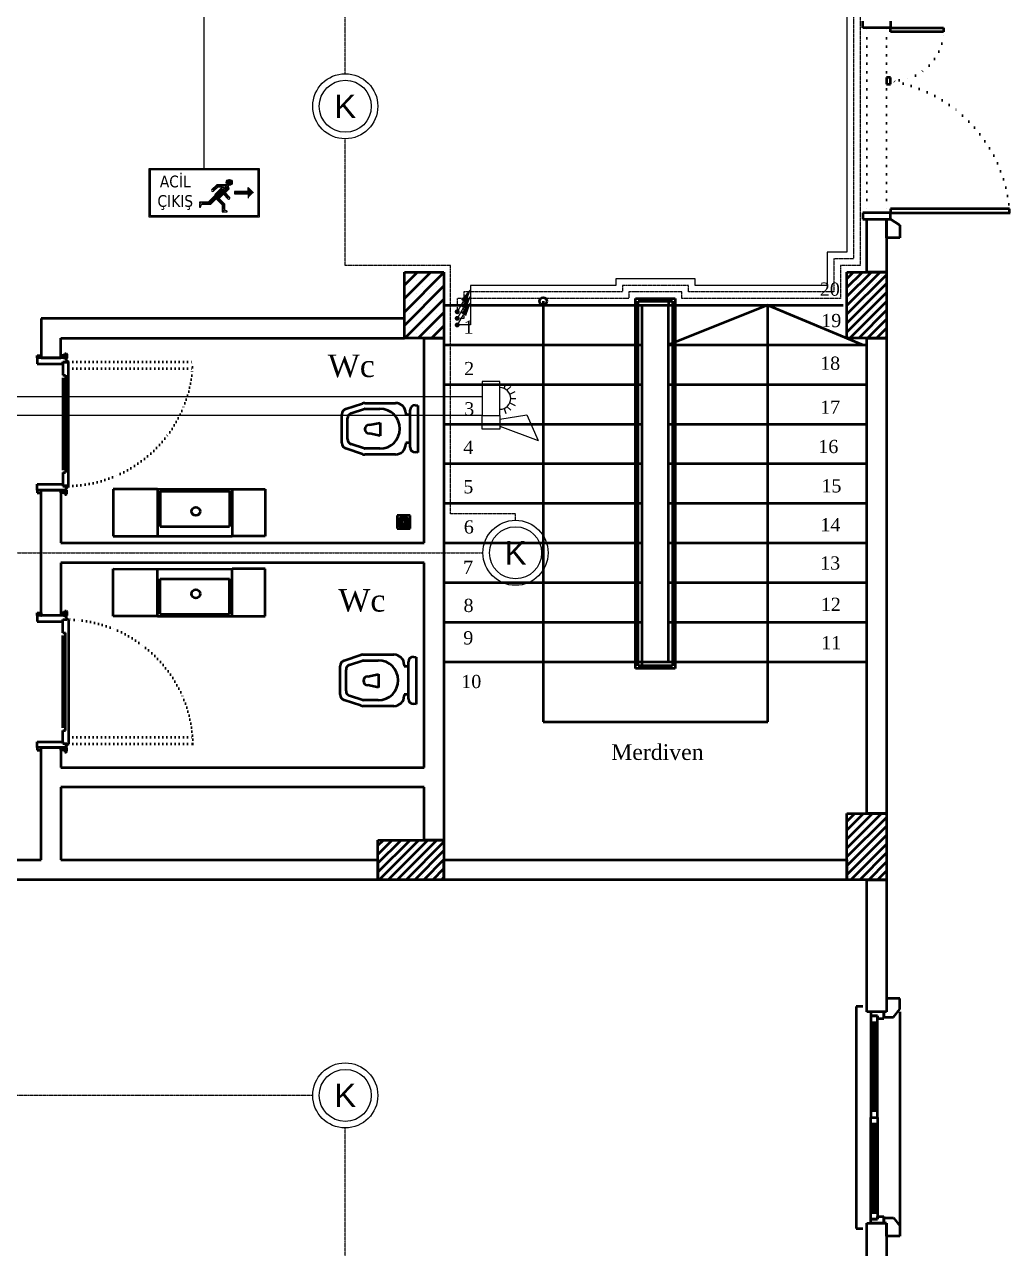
# Model space of a CAD drawing. Header units: millimetres. Extents: x 2046 to 14753, y 2361 to 29276.
# Drawn here: x 4487 to 5233, y 15092 to 16018 of the extents above; entities that cross this region are included whole.
import ezdxf
from ezdxf.enums import TextEntityAlignment as Align

# ---------------------------------------------------------------- set-up
doc = ezdxf.new("R2010")
doc.units = ezdxf.units.MM
for name, pattern in [('ACAD_ISO07W100', [3, 0, -3]), ('CENTER', [1.625, 1.25, -0.125, 0.125, -0.125]), ('DOT', [6.35, 0, -6.35])]:
    doc.linetypes.add(name, pattern=pattern)
for name, color, linetype in [('2A-YANGIN ALARM HATTI', 5, 'Continuous'), ('2A-YANGIN ALGILAMA HATTI', 1, 'CENTER'), ('aydınlatma', 3, 'Continuous'), ('B_ACİL YÖNL.', 3, 'Continuous'), ('BLK-YANGIN', 3, 'Continuous'), ('BLK-YANGIN YAZI', 9, 'Continuous')]:
    doc.layers.add(name, color=color, linetype=linetype)
for name, color, linetype, lineweight in [('A.O. DUVAR', 7, 'Continuous', 50), ('ELK-YAZI', 2, 'Continuous', 25), ('priz', 12, 'Continuous', 25)]:
    doc.layers.add(name, color=color, linetype=linetype, lineweight=lineweight)
doc.styles.add('2A ELEKTRİK', font='swissl.ttf', dxfattribs={"height": 10})
doc.styles.add('A.O. MALZEME', font='times.ttf', dxfattribs={"height": 10})
doc.styles.get("Standard").update_dxf_attribs({"font": 'arial.ttf'})

# ---------------------------------------------------------------- blocks, each defined once
blk = doc.blocks.new('KD')
at = {"layer": 'BLK-YANGIN'}
for radius in [25, 20]:
    blk.add_circle((0, 0), radius, dxfattribs=at)
at = {"layer": 'BLK-YANGIN YAZI', "style": '2A ELEKTRİK'}
blk.add_text('K', height=18, dxfattribs=at).set_placement((0, 0), align=Align.MIDDLE_CENTER)
blk = doc.blocks.new('FLK')
at = {"layer": 'BLK-YANGIN'}
for p, q in [((12.49, 33.86), (31.82, 42.57)), ((20.87, 13.56), (31.82, 42.57)), ((15.71, 13.56), (12.49, 33.86)), ((-6.2, 18.89), (-8.98, 21.78)), ((-3.33, 21.02), (-5.29, 24.96)), ((0, 21.73), (0, 25.68)), ((3.33, 21.02), (5.29, 24.96)), ((6.2, 18.89), (8.98, 21.78)), ((-7.52, 16.77), (-11.28, 18.13)), ((7.52, 16.77), (11.28, 18.13))]:
    blk.add_line(p, q, dxfattribs=at)
for points in [[(12.85, 0), (12.85, 13.56), (-12.85, 13.56), (-12.85, 0)], [(23.15, 0), (12.85, 0), (12.85, 13.56), (23.15, 13.56)]]:
    blk.add_lwpolyline(points, close=True, dxfattribs=at)
blk.add_arc((0, 13.56), 8.17, 0, 180, dxfattribs=at)
blk = doc.blocks.new('ACİL6')
at = {"layer": 'B_ACİL YÖNL.'}
h = blk.add_hatch(color=3, dxfattribs=at)
h.paths.add_polyline_path([(41.21, 1), (-41.21, 1), (-41.21, 36.53), (41.21, 36.53)], flags=16)
h.paths.add_polyline_path([(42.21, 0), (-42.21, 0), (-42.21, 37.53), (42.21, 37.53)])
at = {"layer": 'B_ACİL YÖNL.', "color": 7}
for p, q in [((9.68, 24.88), (6.01, 21.21)), ((10.42, 23.11), (7.26, 19.95)), ((13.85, 23.11), (8.29, 17.54)), ((18.02, 24.88), (9.68, 24.88)), ((13.85, 23.11), (10.42, 23.11)), ((18.9, 21.64), (11.55, 14.29)), ((16.13, 18.87), (19.55, 15.45)), ((18.12, 24.84), (18.9, 21.64)), ((33.79, 19.68), (33.79, 22.79)), ((33.79, 22.79), (37.81, 18.76)), ((-3.58, 11.64), (-3.58, 11.01)), ((-1.67, 11.63), (-3.58, 11.63)), ((-3.58, 11.01), (-3.37, 10.75)), ((-3.37, 10.38), (-3.58, 10.17)), ((-3.58, 10.17), (-3.58, 7.79)), ((-3.37, 10.75), (-3.37, 10.38)), ((-2.79, 7.78), (-2.24, 9.55)), ((-2.24, 9.55), (-1.67, 9.85)), ((3.2, 11.63), (-1.67, 11.63)), ((4.96, 9.85), (-1.67, 9.85)), ((8.71, 17.13), (3.2, 11.63)), ((10.47, 15.36), (4.96, 9.85)), ((11.55, 14.29), (8.29, 17.54)), ((9.22, 14.11), (13.9, 9.43)), ((10.77, 15.07), (15.68, 10.16)), ((13.9, 9.43), (13.9, 5.89)), ((14.88, 17.62), (18.3, 14.2)), ((15.68, 10.16), (15.68, 5.89)), ((33.79, 17.85), (33.79, 14.73)), ((-3.58, 7.78), (-2.79, 7.78)), ((13.9, 5.89), (13.9, 4.02)), ((13.9, 4.02), (14.53, 4.02)), ((14.53, 4.02), (14.79, 4.23)), ((14.79, 4.23), (15.16, 4.23)), ((15.16, 4.23), (15.37, 4.02)), ((15.37, 4.02), (17.75, 4.02)), ((15.98, 5.32), (15.68, 5.89)), ((17.75, 4.64), (15.98, 5.32)), ((17.75, 4.02), (17.75, 4.64))]:
    blk.add_line(p, q, dxfattribs=at)
at = {"layer": 'B_ACİL YÖNL.', "color": 3}
for points in [[(42.21, 0), (-42.21, 0), (-42.21, 37.53), (42.21, 37.53)], [(41.21, 1), (-41.21, 1), (-41.21, 36.53), (41.21, 36.53)]]:
    blk.add_lwpolyline(points, close=True, dxfattribs=at)
at = {"layer": 'B_ACİL YÖNL.', "color": 7, "const_width": 2.46}
blk.add_lwpolyline([(18.08, 26.8, 1), (20.54, 26.8, 1)], format="xyb", close=True, dxfattribs=at)
at = {"layer": 'B_ACİL YÖNL.', "color": 7}
blk.add_lwpolyline([(23.46, 19.68), (23.46, 17.85), (33.79, 17.85), (33.79, 19.68)], close=True, dxfattribs=at)
blk.add_circle((19.33, 26.73), 2.27, dxfattribs=at)
for centre, radius, start, end in [((6.64, 20.58), 0.888, 134.99863, 314.99863), ((-1.67, 10.74), 0.888, 90, 270), ((-1.67, 10.74), 0.888, 90, 270), ((18.93, 14.82), 0.886, 225, 45), ((14.79, 5.89), 0.888, 180, 0)]:
    blk.add_arc(centre, radius, start, end, dxfattribs=at)
for points in [[(9.68, 24.88), (6.01, 21.21), (7.26, 19.95), (10.42, 23.11)], [(6.01, 21.21), (8.38, 22.23), (7.26, 19.95)], [(8.29, 17.54), (11.55, 14.29), (18.9, 21.64), (18.12, 24.84)], [(18.12, 24.84), (13.85, 23.11), (8.29, 17.54), (11.55, 14.29)], [(13.85, 23.11), (8.29, 17.54), (13.39, 21.33)], [(9.68, 24.88), (8.38, 22.23), (10.42, 23.11), (12.67, 23.61)], [(9.68, 24.88), (18.02, 24.88), (18.12, 24.84)], [(9.68, 24.88), (12.67, 23.61), (10.42, 23.11)], [(18.12, 24.84), (9.68, 24.88), (10.42, 23.11), (13.85, 23.11)], [(18.9, 21.64), (15.25, 20.23), (11.55, 14.29)], [(17.94, 24.86), (12.67, 23.61), (13.85, 23.11)], [(18.13, 24.77), (13.39, 21.33), (12.86, 19.31), (15.29, 20.25)], [(13.39, 21.33), (12.86, 19.31), (14.34, 20.79)], [(18.11, 24.83), (13.92, 21.72), (18.04, 24.68), (18.12, 24.82)], [(14.04, 22.36), (14.82, 22.34), (13.98, 21.62), (14.87, 21.62)], [(14.06, 21.75), (14.28, 22.58), (14.92, 22.12), (14.06, 21.69)], [(18.05, 24.81), (17.59, 24.73), (14.16, 23.22)], [(14.16, 23.23), (15.15, 23.67), (15.15, 23.44), (14.16, 23.23)], [(18.09, 24.8), (18.04, 24.69), (14.29, 21.99)], [(18.13, 24.77), (14.31, 20.81), (15.29, 20.25)], [(14.88, 17.62), (16.13, 18.87), (18.3, 14.2), (19.55, 15.45)], [(14.98, 24.1), (15.83, 24.1), (14.97, 23.3), (15.87, 23.3)], [(23.46, 17.85), (23.46, 19.68), (33.79, 17.85), (33.79, 19.68)], [(33.79, 14.73), (37.81, 18.76), (33.79, 22.79)], [(3.2, 11.63), (4.96, 9.85), (-1.67, 11.63), (-1.67, 9.85)], [(8.71, 17.13), (10.47, 15.36), (3.2, 11.63), (4.96, 9.85)], [(10.47, 15.36), (15.68, 10.16), (9.22, 14.11), (13.9, 9.43)], [(13.9, 9.43), (15.68, 10.16), (13.9, 5.89), (15.68, 5.89)]]:
    blk.add_solid(points, dxfattribs=at)
at = {"layer": 'ELK-YAZI', "color": 2, "lineweight": 13, "insert": (-22.19, 18.76), "char_height": 9, "width": 38.0384, "attachment_point": 5}
blk.add_mtext('{\\fTahoma|b0|i0|c162|p34;ACİL\\PÇIKIŞ}', dxfattribs=at)

msp = doc.modelspace()

# ---------------------------------------------------------------- linework, layer by layer
at = {"layer": '2A-YANGIN ALARM HATTI'}
msp.add_line((4816.023, 15792.265), (4819.771, 15798.757), dxfattribs=at)
for points in [[(4702.381, 16274.81), (4702.381, 16100.859), (4726.131, 16100.859), (5109.96, 16100.859), (5109.96, 15845.859), (5094.96, 15845.859), (5094.96, 15820.859), (4994.96, 15820.859), (4994.96, 15825.859), (4949.96, 15825.859), (4934.96, 15825.859), (4934.96, 15820.859), (4824.96, 15820.859), (4824.96, 15800.859)], [(4833.748, 15736.331), (4354.96, 15736.331), (4354.96, 15800.858), (4354.96, 15805.858), (4319.96, 15805.858), (4319.96, 15889.229), (4319.96, 15907.229), (4325.236, 15907.229)], [(4824.96, 15800.859), (4824.96, 15790.859), (4814.96, 15790.859)], [(4833.748, 15722.377), (4354.96, 15722.377)]]:
    msp.add_lwpolyline(points, dxfattribs=at)
msp.add_lwpolyline([(4819.771, 15798.757, 4.498, 0, 0), (4825.769, 15809.146, 0, 0, 0)], format="xyseb", dxfattribs=at)
at = {"layer": '2A-YANGIN ALARM HATTI', "const_width": 1.874}
msp.add_lwpolyline([(4814.023, 15790.859, 1), (4815.898, 15790.859, 1)], format="xyb", close=True, dxfattribs=at)
at = {"layer": '2A-YANGIN ALGILAMA HATTI'}
for points in [[(4716.756, 16274.81), (4716.756, 16105.859), (4726.131, 16105.859), (5114.96, 16105.859), (5114.96, 15840.859), (5099.96, 15840.859), (5099.96, 15815.859), (4989.96, 15815.859), (4989.96, 15820.859), (4949.96, 15820.859), (4939.96, 15820.859), (4939.96, 15815.859), (4819.96, 15815.859), (4819.96, 15800.859)], [(4731.131, 16274.81), (4731.131, 16115.859), (4731.131, 16110.859), (5119.96, 16110.859), (5119.96, 15835.859), (5104.96, 15835.859), (5104.96, 15810.859), (4984.96, 15810.859), (4984.96, 15815.859), (4949.96, 15815.859), (4944.96, 15815.859), (4944.96, 15810.859), (4814.96, 15810.859), (4814.96, 15800.859)], [(4730.248, 15981.055), (4730.248, 16073.869), (4647.055, 16073.869), (4647.055, 16078.869)], [(4859.097, 15642.983), (4859.097, 15647.983), (4809.96, 15647.983), (4809.96, 15830.858), (4809.96, 15835.858), (4730.248, 15835.858), (4730.248, 15931.805)], [(4819.96, 15800.859), (4819.96, 15795.859), (4814.96, 15795.859)], [(4449.585, 15618.358), (4834.472, 15618.358)], [(4705.623, 15207.577), (4424.96, 15207.577), (4424.96, 15593.733)], [(4730.248, 14824.688), (4730.248, 15182.952)]]:
    msp.add_lwpolyline(points, dxfattribs=at)
at = {"layer": 'A.O. DUVAR'}
for p, q in [((5121.96, 16015.858), (5121.96, 16020.858)), ((5142.96, 16015.858), (5121.96, 16015.858)), ((5142.96, 16020.858), (5142.96, 16015.858)), ((5142.96, 16012.858), (5142.96, 16015.858)), ((5142.96, 16015.858), (5182.96, 16015.858)), ((5182.96, 16015.858), (5182.96, 16012.858)), ((5182.96, 16012.858), (5142.96, 16012.858)), ((5142.96, 15978.121), (5139.96, 15978.121)), ((5139.96, 15978.121), (5139.96, 15973.121)), ((5142.96, 15973.121), (5142.96, 15978.121)), ((5139.96, 15973.121), (5142.96, 15973.121)), ((5142.96, 15875.858), (5121.96, 15875.858)), ((5121.96, 15875.858), (5121.96, 15870.858)), ((5232.96, 15878.858), (5142.96, 15878.858)), ((5142.96, 15878.858), (5142.96, 15875.858)), ((5142.96, 15875.858), (5232.96, 15875.858)), ((5142.96, 15870.858), (5142.96, 15875.858)), ((5232.96, 15875.858), (5232.96, 15878.858)), ((5121.96, 15870.858), (5124.96, 15870.858)), ((5121.96, 15870.858), (5142.96, 15870.858)), ((5124.96, 15830.858), (5124.96, 15870.858)), ((5124.96, 15870.858), (5139.96, 15870.858)), ((5139.96, 15870.858), (5139.96, 15830.858)), ((4774.96, 15830.858), (4804.96, 15830.858)), ((4774.96, 15780.858), (4774.96, 15830.858)), ((4804.96, 15830.858), (4804.96, 15780.858)), ((5109.96, 15830.858), (5139.96, 15830.858)), ((5109.96, 15780.858), (5109.96, 15830.858)), ((5139.96, 15830.858), (5124.96, 15830.858)), ((5139.96, 15830.858), (5139.96, 15780.858)), ((4949.96, 15810.858), (4979.96, 15810.858)), ((4949.96, 15530.858), (4949.96, 15810.858)), ((4979.96, 15810.858), (4979.96, 15530.858)), ((4804.96, 15805.858), (4954.96, 15805.858)), ((4807.96, 15805.858), (5106.96, 15805.858)), ((4879.96, 15808.858), (4879.96, 15490.295)), ((4951.96, 15808.858), (4977.96, 15808.858)), ((4951.96, 15532.858), (4951.96, 15808.858)), ((4954.96, 15532.858), (4954.96, 15805.858)), ((4954.96, 15805.858), (4974.96, 15805.858)), ((4974.96, 15808.858), (4974.96, 15805.858)), ((4974.96, 15805.858), (5019.96, 15805.858)), ((4974.96, 15535.858), (4974.96, 15805.858)), ((5049.96, 15805.858), (4974.96, 15775.858)), ((4977.96, 15808.858), (4977.96, 15532.858)), ((5019.96, 15805.858), (5106.96, 15805.858)), ((5049.96, 15490.295), (5049.96, 15805.858)), ((5049.96, 15805.858), (5121.96, 15775.858)), ((4774.96, 15795.858), (4499.96, 15795.858)), ((4499.96, 15795.858), (4499.96, 15765.858)), ((4774.96, 15780.858), (4774.96, 15795.858)), ((4514.96, 15765.858), (4514.96, 15780.858)), ((4514.96, 15780.858), (4774.96, 15780.858)), ((4804.96, 15780.858), (4774.96, 15780.858)), ((4789.96, 15625.858), (4789.96, 15780.858)), ((4789.96, 15780.858), (4804.96, 15780.858)), ((4804.96, 15780.858), (4804.96, 15400.858)), ((4804.96, 15777.058), (4804.96, 15777.058)), ((4804.96, 15777.058), (4804.96, 15773.258)), ((4804.96, 15775.858), (4954.96, 15775.858)), ((4974.96, 15775.858), (5019.96, 15775.858)), ((5019.96, 15775.858), (5124.96, 15775.858)), ((5139.96, 15780.858), (5109.96, 15780.858)), ((5124.96, 15780.858), (5139.96, 15780.858)), ((5124.96, 15420.858), (5124.96, 15780.858)), ((5139.96, 15780.858), (5139.96, 15420.858)), ((4496.96, 15765.858), (4496.96, 15767.858)), ((4496.96, 15767.858), (4499.96, 15767.858)), ((4499.96, 15765.858), (4496.96, 15765.858)), ((4496.96, 15765.858), (4496.96, 15761.358)), ((4499.96, 15767.858), (4499.96, 15765.858)), ((4514.96, 15765.858), (4499.96, 15765.858)), ((4499.96, 15765.858), (4514.96, 15765.858)), ((4517.96, 15767.858), (4514.96, 15767.858)), ((4514.96, 15767.858), (4514.96, 15765.858)), ((4517.96, 15765.858), (4514.96, 15765.858)), ((4517.96, 15765.858), (4517.96, 15767.858)), ((4517.96, 15764.911), (4517.96, 15765.858)), ((4518.96, 15764.911), (4517.96, 15764.911)), ((4518.01, 15765.336), (4518.01, 15769.336)), ((4518.01, 15769.336), (4518.96, 15769.336)), ((4518.96, 15765.336), (4518.01, 15765.336)), ((4518.96, 15769.336), (4519.46, 15768.836)), ((4519.46, 15765.836), (4518.96, 15765.336)), ((4519.46, 15764.411), (4518.96, 15764.911)), ((4519.46, 15768.836), (4519.46, 15765.836)), ((4519.46, 15762.858), (4519.46, 15764.411)), ((4496.96, 15761.358), (4516.46, 15761.358)), ((4516.46, 15761.358), (4516.46, 15762.858)), ((4516.46, 15762.858), (4519.46, 15762.858)), ((4516.522, 15762.786), (4516.522, 15759.858)), ((4516.522, 15762.786), (4519.522, 15762.786)), ((4516.522, 15759.858), (4516.522, 15752.858)), ((4520.022, 15763.411), (4519.522, 15763.411)), ((4519.522, 15763.411), (4519.522, 15762.786)), ((4520.888, 15762.911), (4520.022, 15763.411)), ((4520.888, 15668.858), (4520.888, 15762.911)), ((4516.522, 15750.858), (4516.522, 15681.043)), ((4516.526, 15752.858), (4518.522, 15752.858)), ((4518.522, 15752.858), (4518.522, 15679.043)), ((4804.96, 15745.858), (4954.96, 15745.858)), ((4974.96, 15745.858), (5019.96, 15745.858)), ((5019.96, 15745.858), (5124.96, 15745.858)), ((4804.96, 15715.858), (4954.96, 15715.858)), ((4974.96, 15715.858), (5019.96, 15715.858)), ((5019.96, 15715.858), (5124.96, 15715.858)), ((4804.96, 15685.858), (4954.96, 15685.858)), ((4974.96, 15685.858), (5019.96, 15685.858)), ((5019.96, 15685.858), (5124.96, 15685.858)), ((4516.522, 15679.043), (4518.522, 15679.043)), ((4516.522, 15679.043), (4516.522, 15669.043)), ((4496.96, 15670.358), (4516.46, 15670.358)), ((4496.96, 15665.858), (4496.96, 15670.358)), ((4496.96, 15665.858), (4496.96, 15663.858)), ((4499.96, 15665.858), (4496.96, 15665.858)), ((4496.96, 15663.858), (4499.96, 15663.858)), ((4514.96, 15665.858), (4499.96, 15665.858)), ((4499.96, 15663.858), (4499.96, 15665.858)), ((4499.96, 15570.858), (4499.96, 15665.858)), ((4499.96, 15665.858), (4514.96, 15665.858)), ((4517.96, 15665.858), (4514.96, 15665.858)), ((4514.96, 15663.858), (4514.96, 15665.858)), ((4514.96, 15665.858), (4514.96, 15625.858)), ((4517.96, 15663.858), (4514.96, 15663.858)), ((4516.46, 15670.358), (4516.46, 15668.858)), ((4516.46, 15668.858), (4519.46, 15668.858)), ((4519.521, 15669.043), (4516.522, 15669.043)), ((4518.96, 15666.881), (4517.96, 15666.881)), ((4517.96, 15666.881), (4517.96, 15665.858)), ((4517.96, 15665.858), (4517.96, 15663.858)), ((4518.01, 15666.381), (4518.01, 15662.381)), ((4518.96, 15666.381), (4518.01, 15666.381)), ((4518.01, 15662.381), (4518.96, 15662.381)), ((4519.46, 15667.381), (4518.96, 15666.881)), ((4519.46, 15665.881), (4518.96, 15666.381)), ((4518.96, 15662.381), (4519.46, 15662.881)), ((4519.46, 15668.858), (4519.46, 15667.381)), ((4519.46, 15662.881), (4519.46, 15665.881)), ((4519.522, 15668.358), (4519.521, 15669.043)), ((4519.522, 15668.358), (4520.022, 15668.358)), ((4520.022, 15668.358), (4520.888, 15668.858)), ((4804.96, 15655.858), (4954.96, 15655.858)), ((4974.96, 15655.858), (5019.96, 15655.858)), ((5019.96, 15655.858), (5124.96, 15655.858)), ((4769.48, 15646.641), (4769.48, 15636.641)), ((4779.48, 15646.641), (4769.48, 15646.641)), ((4772.813, 15643.308), (4772.813, 15645.022)), ((4773.48, 15642.641), (4773.48, 15645.022)), ((4774.147, 15641.975), (4774.147, 15645.022)), ((4774.813, 15641.975), (4774.813, 15645.022)), ((4775.48, 15642.641), (4775.48, 15645.022)), ((4776.147, 15643.308), (4776.147, 15645.022)), ((4779.48, 15636.641), (4779.48, 15646.641)), ((4769.48, 15636.641), (4779.48, 15636.641)), ((4772.813, 15643.308), (4771.1, 15643.308)), ((4773.48, 15642.641), (4771.1, 15642.641)), ((4774.147, 15641.975), (4771.1, 15641.975)), ((4774.147, 15641.308), (4771.1, 15641.308)), ((4773.48, 15640.641), (4771.1, 15640.641)), ((4772.813, 15639.975), (4771.1, 15639.975)), ((4772.813, 15638.261), (4772.813, 15639.975)), ((4773.48, 15638.261), (4773.48, 15640.641)), ((4774.147, 15638.261), (4774.147, 15641.308)), ((4777.86, 15641.975), (4774.813, 15641.975)), ((4774.813, 15638.261), (4774.813, 15641.308)), ((4777.86, 15641.308), (4774.813, 15641.308)), ((4777.86, 15642.641), (4775.48, 15642.641)), ((4775.48, 15638.261), (4775.48, 15640.641)), ((4777.86, 15640.641), (4775.48, 15640.641)), ((4777.86, 15643.308), (4776.147, 15643.308)), ((4776.147, 15638.261), (4776.147, 15639.975)), ((4777.86, 15639.975), (4776.147, 15639.975)), ((4514.96, 15625.858), (4789.96, 15625.858)), ((4804.96, 15625.858), (4954.96, 15625.858)), ((4974.96, 15625.858), (5019.96, 15625.858)), ((5019.96, 15625.858), (5124.96, 15625.858)), ((4789.96, 15610.858), (4514.96, 15610.858)), ((4514.96, 15610.858), (4514.96, 15570.858)), ((4789.96, 15455.858), (4789.96, 15610.858)), ((4804.96, 15595.858), (4954.96, 15595.858)), ((4974.96, 15595.858), (5019.96, 15595.858)), ((5019.96, 15595.858), (5124.96, 15595.858)), ((4496.96, 15570.858), (4496.96, 15572.858)), ((4496.96, 15572.858), (4499.96, 15572.858)), ((4496.96, 15570.858), (4496.96, 15566.358)), ((4499.96, 15570.858), (4496.96, 15570.858)), ((4499.96, 15572.858), (4499.96, 15570.858)), ((4514.96, 15570.858), (4499.96, 15570.858)), ((4514.96, 15570.858), (4499.96, 15570.858)), ((4517.96, 15572.858), (4514.96, 15572.858)), ((4514.96, 15572.858), (4514.96, 15570.858)), ((4517.96, 15570.858), (4514.96, 15570.858)), ((4517.96, 15570.858), (4517.96, 15572.858)), ((4517.96, 15569.836), (4517.96, 15570.858)), ((4518.96, 15569.836), (4517.96, 15569.836)), ((4518.01, 15570.336), (4518.01, 15574.336)), ((4518.01, 15574.336), (4518.96, 15574.336)), ((4518.96, 15570.336), (4518.01, 15570.336)), ((4518.96, 15574.336), (4519.46, 15573.836)), ((4519.46, 15570.836), (4518.96, 15570.336)), ((4519.46, 15569.336), (4518.96, 15569.836)), ((4519.46, 15573.836), (4519.46, 15570.836)), ((4519.46, 15567.858), (4519.46, 15569.336)), ((4496.96, 15566.358), (4516.46, 15566.358)), ((4516.46, 15566.358), (4516.46, 15567.858)), ((4516.46, 15567.858), (4519.46, 15567.858)), ((4519.521, 15567.674), (4516.522, 15567.674)), ((4516.522, 15557.674), (4516.522, 15567.674)), ((4519.522, 15568.359), (4519.521, 15567.674)), ((4519.522, 15568.359), (4520.022, 15568.359)), ((4520.022, 15568.359), (4520.888, 15567.859)), ((4520.888, 15567.859), (4520.888, 15473.806)), ((4804.96, 15565.858), (4954.96, 15565.858)), ((4954.96, 15562.858), (4954.96, 15565.858)), ((4974.96, 15565.858), (5124.96, 15565.858)), ((4516.522, 15557.674), (4518.522, 15557.674)), ((4516.522, 15485.858), (4516.522, 15555.674)), ((4518.522, 15483.858), (4518.522, 15557.674)), ((4804.96, 15535.858), (4954.96, 15535.858)), ((4977.96, 15532.858), (4951.96, 15532.858)), ((4954.96, 15535.858), (4974.96, 15535.858)), ((4974.96, 15535.858), (5124.96, 15535.858)), ((4979.96, 15530.858), (4949.96, 15530.858)), ((4879.96, 15490.295), (5049.96, 15490.295)), ((4516.522, 15476.859), (4516.522, 15483.858)), ((4516.522, 15473.931), (4516.522, 15476.859)), ((4516.526, 15483.858), (4518.522, 15483.858)), ((4496.96, 15475.358), (4516.46, 15475.358)), ((4496.96, 15470.858), (4496.96, 15475.358)), ((4496.96, 15470.858), (4496.96, 15468.858)), ((4499.96, 15470.858), (4496.96, 15470.858)), ((4496.96, 15468.858), (4499.96, 15468.858)), ((4514.96, 15470.858), (4499.96, 15470.858)), ((4499.96, 15468.858), (4499.96, 15470.858)), ((4499.96, 15385.858), (4499.96, 15470.858)), ((4499.96, 15470.858), (4514.96, 15470.858)), ((4514.96, 15468.858), (4514.96, 15470.858)), ((4517.96, 15470.858), (4514.96, 15470.858)), ((4514.96, 15470.858), (4514.96, 15455.858)), ((4517.96, 15468.858), (4514.96, 15468.858)), ((4516.46, 15475.358), (4516.46, 15473.858)), ((4516.46, 15473.858), (4519.46, 15473.858)), ((4516.522, 15473.931), (4519.522, 15473.931)), ((4517.96, 15471.806), (4517.96, 15470.858)), ((4518.96, 15471.806), (4517.96, 15471.806)), ((4517.96, 15470.858), (4517.96, 15468.858)), ((4518.01, 15471.381), (4518.01, 15467.381)), ((4518.96, 15471.381), (4518.01, 15471.381)), ((4518.01, 15467.381), (4518.96, 15467.381)), ((4519.46, 15472.306), (4518.96, 15471.806)), ((4519.46, 15470.881), (4518.96, 15471.381)), ((4518.96, 15467.381), (4519.46, 15467.881)), ((4519.46, 15473.858), (4519.46, 15472.306)), ((4519.46, 15467.881), (4519.46, 15470.881)), ((4519.522, 15473.306), (4519.522, 15473.931)), ((4520.022, 15473.306), (4519.522, 15473.306)), ((4520.888, 15473.806), (4520.022, 15473.306)), ((4514.96, 15455.858), (4789.96, 15455.858)), ((4789.96, 15440.858), (4514.96, 15440.858)), ((4514.96, 15440.858), (4514.96, 15385.858)), ((4789.96, 15400.858), (4789.96, 15440.858)), ((5109.96, 15420.858), (5139.96, 15420.858)), ((5109.96, 15370.858), (5109.96, 15420.858)), ((5139.96, 15420.858), (5124.96, 15420.858)), ((5139.96, 15420.858), (5139.96, 15370.858)), ((4754.96, 15400.858), (4804.96, 15400.858)), ((4754.96, 15370.858), (4754.96, 15400.858)), ((4804.96, 15400.858), (4789.96, 15400.858)), ((4804.96, 15400.858), (4804.96, 15370.858)), ((4349.96, 15385.858), (4499.96, 15385.858)), ((4514.96, 15385.858), (4754.96, 15385.858)), ((4754.96, 15385.858), (4754.96, 15370.858)), ((4804.96, 15385.858), (5109.96, 15385.858)), ((4804.96, 15370.858), (4804.96, 15385.858)), ((5109.96, 15385.858), (5109.96, 15370.858)), ((4754.96, 15370.858), (4349.96, 15370.858)), ((4804.96, 15370.858), (4754.96, 15370.858)), ((5109.96, 15370.858), (4804.96, 15370.858)), ((5139.96, 15370.858), (5109.96, 15370.858)), ((5124.96, 15270.858), (5124.96, 15370.858)), ((5124.96, 15370.858), (5139.96, 15370.858)), ((5139.96, 15370.858), (5139.96, 15270.858)), ((5121.96, 15274.858), (5116.96, 15274.858)), ((5116.96, 15274.858), (5116.96, 15106.858)), ((5121.96, 15274.858), (5116.96, 15274.858)), ((5116.96, 15274.858), (5116.96, 15106.858)), ((5139.96, 15270.858), (5124.96, 15270.858)), ((5137.96, 15270.858), (5127.96, 15270.858)), ((5127.96, 15270.858), (5127.96, 15267.858)), ((5137.96, 15270.858), (5127.96, 15270.858)), ((5127.96, 15270.858), (5127.96, 15267.858)), ((5127.96, 15267.858), (5132.96, 15267.858)), ((5127.96, 15267.858), (5127.96, 15262.858)), ((5132.96, 15267.858), (5127.96, 15267.858)), ((5127.96, 15267.858), (5132.96, 15267.858)), ((5127.96, 15267.858), (5127.96, 15262.858)), ((5132.96, 15267.858), (5127.96, 15267.858)), ((5132.96, 15267.858), (5132.96, 15265.858)), ((5132.96, 15262.858), (5132.96, 15267.858)), ((5132.96, 15267.858), (5132.96, 15265.858)), ((5132.96, 15262.858), (5132.96, 15267.858)), ((5132.96, 15265.858), (5137.96, 15265.858)), ((5132.96, 15265.858), (5137.96, 15265.858)), ((5137.96, 15265.858), (5137.96, 15270.858)), ((5137.96, 15265.858), (5137.96, 15270.858)), ((5149.96, 15270.873), (5149.96, 15108.843)), ((5149.96, 15270.873), (5149.96, 15108.843)), ((5127.96, 15262.858), (5127.96, 15195.858)), ((5127.96, 15262.858), (5132.96, 15262.858)), ((5127.96, 15262.858), (5127.96, 15195.858)), ((5127.96, 15262.858), (5132.96, 15262.858)), ((5129.46, 15262.858), (5129.46, 15195.858)), ((5129.46, 15262.858), (5129.46, 15195.858)), ((5130.46, 15262.858), (5130.46, 15195.858)), ((5130.46, 15262.858), (5130.46, 15195.858)), ((5131.46, 15262.858), (5131.46, 15195.858)), ((5131.46, 15262.858), (5131.46, 15195.858)), ((5132.96, 15195.858), (5132.96, 15262.858)), ((5132.96, 15195.858), (5132.96, 15262.858)), ((5127.96, 15195.858), (5127.96, 15190.858)), ((5132.96, 15195.858), (5127.96, 15195.858)), ((5127.96, 15195.858), (5127.96, 15190.858)), ((5132.96, 15195.858), (5127.96, 15195.858)), ((5127.96, 15190.858), (5132.96, 15190.858)), ((5127.96, 15185.858), (5127.96, 15190.858)), ((5127.96, 15190.858), (5132.96, 15190.858)), ((5127.96, 15190.858), (5132.96, 15190.858)), ((5127.96, 15185.858), (5127.96, 15190.858)), ((5127.96, 15190.858), (5132.96, 15190.858)), ((5132.96, 15190.858), (5132.96, 15195.858)), ((5132.96, 15190.858), (5132.96, 15195.858)), ((5132.96, 15190.858), (5132.96, 15185.858)), ((5132.96, 15190.858), (5132.96, 15185.858)), ((5127.96, 15118.858), (5127.96, 15185.858)), ((5132.96, 15185.858), (5127.96, 15185.858)), ((5127.96, 15118.858), (5127.96, 15185.858)), ((5132.96, 15185.858), (5127.96, 15185.858)), ((5129.46, 15118.858), (5129.46, 15185.858)), ((5129.46, 15118.858), (5129.46, 15185.858)), ((5130.46, 15118.858), (5130.46, 15185.858)), ((5130.46, 15118.858), (5130.46, 15185.858)), ((5131.46, 15118.858), (5131.46, 15185.858)), ((5131.46, 15118.858), (5131.46, 15185.858)), ((5132.96, 15185.858), (5132.96, 15118.858)), ((5132.96, 15185.858), (5132.96, 15118.858)), ((5127.96, 15113.858), (5127.96, 15118.858)), ((5127.96, 15118.858), (5132.96, 15118.858)), ((5127.96, 15113.858), (5127.96, 15118.858)), ((5127.96, 15118.858), (5132.96, 15118.858)), ((5132.96, 15118.858), (5132.96, 15113.858)), ((5132.96, 15118.858), (5132.96, 15113.858)), ((5132.96, 15113.858), (5132.96, 15115.858)), ((5132.96, 15115.858), (5137.96, 15115.858)), ((5132.96, 15113.858), (5132.96, 15115.858)), ((5132.96, 15115.858), (5137.96, 15115.858)), ((5137.96, 15115.858), (5137.96, 15110.858)), ((5137.96, 15115.858), (5137.96, 15110.858)), ((5116.96, 15106.858), (5121.96, 15106.858)), ((5116.96, 15106.858), (5121.96, 15106.858)), ((5124.96, 15010.858), (5124.96, 15110.858)), ((5124.96, 15110.858), (5139.96, 15110.858)), ((5127.96, 15110.858), (5127.96, 15113.858)), ((5127.96, 15113.858), (5132.96, 15113.858)), ((5132.96, 15113.858), (5127.96, 15113.858)), ((5127.96, 15110.858), (5127.96, 15113.858)), ((5127.96, 15113.858), (5132.96, 15113.858)), ((5132.96, 15113.858), (5127.96, 15113.858)), ((5137.96, 15110.858), (5127.96, 15110.858)), ((5137.96, 15110.858), (5127.96, 15110.858)), ((5139.96, 15110.858), (5139.96, 15010.858))]:
    msp.add_line(p, q, dxfattribs=at)
at = {"layer": 'A.O. DUVAR', "linetype": 'DOT'}
for p, q in [((5124.96, 15975.858), (5124.96, 16015.858)), ((5139.96, 15975.858), (5139.96, 16015.858)), ((5124.96, 15975.858), (5124.96, 15875.858)), ((5139.96, 15975.858), (5139.96, 15875.858))]:
    msp.add_line(p, q, dxfattribs=at)
at = {"layer": 'A.O. DUVAR', "ltscale": 100}
for p, q in [((5139.96, 15870.858), (5142.96, 15870.941)), ((5139.96, 15870.858), (5142.96, 15870.941)), ((5139.96, 15866.858), (5139.96, 15870.858)), ((5139.96, 15866.858), (5139.96, 15870.858)), ((5139.96, 15856.858), (5139.96, 15866.858)), ((5139.96, 15866.858), (5139.96, 15866.858)), ((5139.96, 15856.858), (5139.96, 15866.858)), ((5139.96, 15866.858), (5139.96, 15866.858)), ((5142.96, 15870.941), (5149.96, 15866.419)), ((5142.96, 15870.941), (5149.96, 15866.419)), ((5149.96, 15866.419), (5149.96, 15856.858)), ((5149.96, 15866.419), (5149.96, 15856.858)), ((5149.96, 15856.858), (5139.96, 15856.858)), ((5149.96, 15856.858), (5139.96, 15856.858)), ((5149.96, 15280.858), (5139.96, 15280.858)), ((5139.96, 15280.858), (5139.96, 15270.858)), ((5149.96, 15280.858), (5139.96, 15280.858)), ((5139.96, 15280.858), (5139.96, 15270.858)), ((5145.162, 15266.858), (5149.96, 15272.873)), ((5145.162, 15266.858), (5149.96, 15272.873)), ((5149.96, 15272.873), (5149.96, 15280.858)), ((5149.96, 15272.873), (5149.96, 15280.858)), ((5139.96, 15270.858), (5137.96, 15270.858)), ((5137.96, 15270.858), (5137.96, 15266.858)), ((5139.96, 15270.858), (5137.96, 15270.858)), ((5137.96, 15270.858), (5137.96, 15266.858)), ((5137.96, 15266.858), (5145.162, 15266.858)), ((5137.96, 15266.858), (5145.162, 15266.858)), ((5137.96, 15110.858), (5137.96, 15114.858)), ((5137.96, 15114.858), (5145.162, 15114.858)), ((5137.96, 15110.858), (5137.96, 15114.858)), ((5137.96, 15114.858), (5145.162, 15114.858)), ((5139.96, 15110.858), (5137.96, 15110.858)), ((5139.96, 15110.858), (5137.96, 15110.858)), ((5139.96, 15100.858), (5139.96, 15110.858)), ((5139.96, 15100.858), (5139.96, 15110.858)), ((5145.162, 15114.858), (5149.96, 15108.843)), ((5145.162, 15114.858), (5149.96, 15108.843)), ((5149.96, 15108.843), (5149.96, 15100.858)), ((5149.96, 15108.843), (5149.96, 15100.858)), ((5149.96, 15100.858), (5139.96, 15100.858)), ((5149.96, 15100.858), (5139.96, 15100.858))]:
    msp.add_line(p, q, dxfattribs=at)
at = {"layer": 'A.O. DUVAR', "linetype": 'Continuous', "ltscale": 10}
for p, q in [((4774.96, 15820.874), (4784.944, 15830.858)), ((4774.96, 15810.772), (4795.047, 15830.858)), ((4774.96, 15800.669), (4804.96, 15830.669)), ((4778.748, 15829.713), (4778.748, 15829.713)), ((4788.851, 15829.713), (4788.851, 15829.713)), ((4798.954, 15829.713), (4798.954, 15829.713)), ((5109.96, 15825.85), (5114.969, 15830.858)), ((5109.96, 15819.115), (5121.704, 15830.858)), ((5109.96, 15812.38), (5128.439, 15830.858)), ((5109.96, 15805.644), (5135.174, 15830.858)), ((5109.96, 15798.909), (5139.96, 15828.909)), ((4774.96, 15790.566), (4804.96, 15820.566)), ((4778.748, 15819.61), (4778.748, 15819.61)), ((4783.799, 15824.662), (4783.799, 15824.662)), ((4788.851, 15819.61), (4788.851, 15819.61)), ((4793.902, 15824.662), (4793.902, 15824.662)), ((4798.954, 15819.61), (4798.954, 15819.61)), ((4804.005, 15824.662), (4804.005, 15824.662)), ((5109.96, 15792.174), (5139.96, 15822.174)), ((5112.14, 15824.662), (5112.14, 15824.662)), ((5115.508, 15828.029), (5115.508, 15828.029)), ((5115.508, 15821.294), (5115.508, 15821.294)), ((5118.875, 15824.662), (5118.875, 15824.662)), ((5122.243, 15828.029), (5122.243, 15828.029)), ((5122.243, 15821.294), (5122.243, 15821.294)), ((5125.61, 15824.662), (5125.61, 15824.662)), ((5128.978, 15828.029), (5128.978, 15828.029)), ((5128.978, 15821.294), (5128.978, 15821.294)), ((5132.346, 15824.662), (5132.346, 15824.662)), ((5135.713, 15828.029), (5135.713, 15828.029)), ((5135.713, 15821.294), (5135.713, 15821.294)), ((5139.081, 15824.662), (5139.081, 15824.662)), ((4775.356, 15780.858), (4804.96, 15810.463)), ((4783.799, 15814.559), (4783.799, 15814.559)), ((4793.902, 15814.559), (4793.902, 15814.559)), ((4804.005, 15814.559), (4804.005, 15814.559)), ((5109.96, 15785.439), (5139.96, 15815.439)), ((5112.14, 15817.927), (5112.14, 15817.927)), ((5112.14, 15811.192), (5112.14, 15811.192)), ((5115.508, 15814.559), (5115.508, 15814.559)), ((5118.875, 15817.927), (5118.875, 15817.927)), ((5118.875, 15811.192), (5118.875, 15811.192)), ((5122.243, 15814.559), (5122.243, 15814.559)), ((5125.61, 15817.927), (5125.61, 15817.927)), ((5125.61, 15811.192), (5125.61, 15811.192)), ((5128.978, 15814.559), (5128.978, 15814.559)), ((5132.346, 15817.927), (5132.346, 15817.927)), ((5132.346, 15811.192), (5132.346, 15811.192)), ((5135.713, 15814.559), (5135.713, 15814.559)), ((5139.081, 15817.927), (5139.081, 15817.927)), ((5139.081, 15811.192), (5139.081, 15811.192)), ((4778.748, 15809.508), (4778.748, 15809.508)), ((4783.799, 15804.456), (4783.799, 15804.456)), ((4788.851, 15809.508), (4788.851, 15809.508)), ((4793.902, 15804.456), (4793.902, 15804.456)), ((4798.954, 15809.508), (4798.954, 15809.508)), ((4804.005, 15804.456), (4804.005, 15804.456)), ((5112.115, 15780.858), (5139.96, 15808.704)), ((5112.14, 15804.456), (5112.14, 15804.456)), ((5115.508, 15807.824), (5115.508, 15807.824)), ((5115.508, 15801.089), (5115.508, 15801.089)), ((5118.85, 15780.858), (5139.96, 15801.968)), ((5118.875, 15804.456), (5118.875, 15804.456)), ((5122.243, 15807.824), (5122.243, 15807.824)), ((5122.243, 15801.089), (5122.243, 15801.089)), ((5125.61, 15804.456), (5125.61, 15804.456)), ((5128.978, 15807.824), (5128.978, 15807.824)), ((5128.978, 15801.089), (5128.978, 15801.089)), ((5132.346, 15804.456), (5132.346, 15804.456)), ((5135.713, 15807.824), (5135.713, 15807.824)), ((5135.713, 15801.089), (5135.713, 15801.089)), ((5139.081, 15804.456), (5139.081, 15804.456)), ((4778.748, 15799.405), (4778.748, 15799.405)), ((4783.799, 15794.354), (4783.799, 15794.354)), ((4785.458, 15780.858), (4804.96, 15800.36)), ((4788.851, 15799.405), (4788.851, 15799.405)), ((4793.902, 15794.354), (4793.902, 15794.354)), ((4798.954, 15799.405), (4798.954, 15799.405)), ((4804.005, 15794.354), (4804.005, 15794.354)), ((5112.14, 15797.721), (5112.14, 15797.721)), ((5115.508, 15794.354), (5115.508, 15794.354)), ((5118.875, 15797.721), (5118.875, 15797.721)), ((5122.243, 15794.354), (5122.243, 15794.354)), ((5125.586, 15780.858), (5139.96, 15795.233)), ((5125.61, 15797.721), (5125.61, 15797.721)), ((5128.978, 15794.354), (5128.978, 15794.354)), ((5132.346, 15797.721), (5132.346, 15797.721)), ((5135.713, 15794.354), (5135.713, 15794.354)), ((5139.081, 15797.721), (5139.081, 15797.721)), ((4778.748, 15789.302), (4778.748, 15789.302)), ((4783.799, 15784.251), (4783.799, 15784.251)), ((4788.851, 15789.302), (4788.851, 15789.302)), ((4793.902, 15784.251), (4793.902, 15784.251)), ((4795.561, 15780.858), (4804.96, 15790.258)), ((4798.954, 15789.302), (4798.954, 15789.302)), ((4804.005, 15784.251), (4804.005, 15784.251)), ((5112.14, 15790.986), (5112.14, 15790.986)), ((5112.14, 15784.251), (5112.14, 15784.251)), ((5115.508, 15787.618), (5115.508, 15787.618)), ((5118.875, 15790.986), (5118.875, 15790.986)), ((5118.875, 15784.251), (5118.875, 15784.251)), ((5122.243, 15787.618), (5122.243, 15787.618)), ((5125.61, 15790.986), (5125.61, 15790.986)), ((5125.61, 15784.251), (5125.61, 15784.251)), ((5128.978, 15787.618), (5128.978, 15787.618)), ((5132.321, 15780.858), (5139.96, 15788.498)), ((5132.346, 15790.986), (5132.346, 15790.986)), ((5132.346, 15784.251), (5132.346, 15784.251)), ((5135.713, 15787.618), (5135.713, 15787.618)), ((5139.081, 15790.986), (5139.081, 15790.986)), ((5139.081, 15784.251), (5139.081, 15784.251)), ((5115.508, 15780.883), (5115.508, 15780.883)), ((5122.243, 15780.883), (5122.243, 15780.883)), ((5128.978, 15780.883), (5128.978, 15780.883)), ((5135.713, 15780.883), (5135.713, 15780.883)), ((5139.056, 15780.858), (5139.96, 15781.763)), ((5109.96, 15415.003), (5115.816, 15420.858)), ((5109.96, 15408.268), (5122.551, 15420.858)), ((5109.96, 15401.533), (5129.286, 15420.858)), ((5109.96, 15394.798), (5136.021, 15420.858)), ((5109.96, 15388.062), (5139.96, 15418.062)), ((5112.14, 15420.55), (5112.14, 15420.55)), ((5112.14, 15413.815), (5112.14, 15413.815)), ((5115.508, 15417.183), (5115.508, 15417.183)), ((5118.875, 15420.55), (5118.875, 15420.55)), ((5118.875, 15413.815), (5118.875, 15413.815)), ((5122.243, 15417.183), (5122.243, 15417.183)), ((5125.61, 15420.55), (5125.61, 15420.55)), ((5125.61, 15413.815), (5125.61, 15413.815)), ((5128.978, 15417.183), (5128.978, 15417.183)), ((5132.346, 15420.55), (5132.346, 15420.55)), ((5132.346, 15413.815), (5132.346, 15413.815)), ((5135.713, 15417.183), (5135.713, 15417.183)), ((5139.081, 15420.55), (5139.081, 15420.55)), ((5139.081, 15413.815), (5139.081, 15413.815)), ((5109.96, 15381.327), (5139.96, 15411.327)), ((5109.96, 15374.592), (5139.96, 15404.592)), ((5112.14, 15407.08), (5112.14, 15407.08)), ((5115.508, 15410.448), (5115.508, 15410.448)), ((5115.508, 15403.712), (5115.508, 15403.712)), ((5118.875, 15407.08), (5118.875, 15407.08)), ((5122.243, 15410.448), (5122.243, 15410.448)), ((5122.243, 15403.712), (5122.243, 15403.712)), ((5125.61, 15407.08), (5125.61, 15407.08)), ((5128.978, 15410.448), (5128.978, 15410.448)), ((5128.978, 15403.712), (5128.978, 15403.712)), ((5132.346, 15407.08), (5132.346, 15407.08)), ((5135.713, 15410.448), (5135.713, 15410.448)), ((5135.713, 15403.712), (5135.713, 15403.712)), ((5139.081, 15407.08), (5139.081, 15407.08)), ((4754.96, 15396.763), (4759.056, 15400.858)), ((4754.96, 15390.028), (4765.791, 15400.858)), ((4754.96, 15383.292), (4772.526, 15400.858)), ((4754.96, 15376.557), (4779.262, 15400.858)), ((4755.175, 15400.345), (4755.175, 15400.345)), ((4755.175, 15393.61), (4755.175, 15393.61)), ((4755.997, 15370.858), (4785.997, 15400.858)), ((4758.542, 15396.977), (4758.542, 15396.977)), ((4761.91, 15400.345), (4761.91, 15400.345)), ((4761.91, 15393.61), (4761.91, 15393.61)), ((4762.732, 15370.858), (4792.732, 15400.858)), ((4765.278, 15396.977), (4765.278, 15396.977)), ((4768.645, 15400.345), (4768.645, 15400.345)), ((4768.645, 15393.61), (4768.645, 15393.61)), ((4769.467, 15370.858), (4799.467, 15400.858)), ((4772.013, 15396.977), (4772.013, 15396.977)), ((4775.38, 15400.345), (4775.38, 15400.345)), ((4775.38, 15393.61), (4775.38, 15393.61)), ((4776.202, 15370.858), (4804.96, 15399.616)), ((4778.748, 15396.977), (4778.748, 15396.977)), ((4782.116, 15400.345), (4782.116, 15400.345)), ((4782.116, 15393.61), (4782.116, 15393.61)), ((4785.483, 15396.977), (4785.483, 15396.977)), ((4788.851, 15400.345), (4788.851, 15400.345)), ((4788.851, 15393.61), (4788.851, 15393.61)), ((4792.218, 15396.977), (4792.218, 15396.977)), ((4795.586, 15400.345), (4795.586, 15400.345)), ((4795.586, 15393.61), (4795.586, 15393.61)), ((4798.954, 15396.977), (4798.954, 15396.977)), ((4802.321, 15400.345), (4802.321, 15400.345)), ((4802.321, 15393.61), (4802.321, 15393.61)), ((5112.14, 15400.345), (5112.14, 15400.345)), ((5112.14, 15393.61), (5112.14, 15393.61)), ((5112.962, 15370.858), (5139.96, 15397.857)), ((5115.508, 15396.977), (5115.508, 15396.977)), ((5118.875, 15400.345), (5118.875, 15400.345)), ((5118.875, 15393.61), (5118.875, 15393.61)), ((5122.243, 15396.977), (5122.243, 15396.977)), ((5125.61, 15400.345), (5125.61, 15400.345)), ((5125.61, 15393.61), (5125.61, 15393.61)), ((5128.978, 15396.977), (5128.978, 15396.977)), ((5132.346, 15400.345), (5132.346, 15400.345)), ((5132.346, 15393.61), (5132.346, 15393.61)), ((5135.713, 15396.977), (5135.713, 15396.977)), ((5139.081, 15400.345), (5139.081, 15400.345)), ((5139.081, 15393.61), (5139.081, 15393.61)), ((4755.175, 15386.874), (4755.175, 15386.874)), ((4758.542, 15390.242), (4758.542, 15390.242)), ((4761.91, 15386.874), (4761.91, 15386.874)), ((4765.278, 15390.242), (4765.278, 15390.242)), ((4768.645, 15386.874), (4768.645, 15386.874)), ((4772.013, 15390.242), (4772.013, 15390.242)), ((4775.38, 15386.874), (4775.38, 15386.874)), ((4778.748, 15390.242), (4778.748, 15390.242)), ((4782.116, 15386.874), (4782.116, 15386.874)), ((4782.937, 15370.858), (4804.96, 15392.881)), ((4785.483, 15390.242), (4785.483, 15390.242)), ((4788.851, 15386.874), (4788.851, 15386.874)), ((4789.673, 15370.858), (4804.96, 15386.146)), ((4792.218, 15390.242), (4792.218, 15390.242)), ((4795.586, 15386.874), (4795.586, 15386.874)), ((4798.954, 15390.242), (4798.954, 15390.242)), ((4802.321, 15386.874), (4802.321, 15386.874)), ((5112.14, 15386.874), (5112.14, 15386.874)), ((5115.508, 15390.242), (5115.508, 15390.242)), ((5118.875, 15386.874), (5118.875, 15386.874)), ((5119.697, 15370.858), (5139.96, 15391.122)), ((5122.243, 15390.242), (5122.243, 15390.242)), ((5125.61, 15386.874), (5125.61, 15386.874)), ((5126.432, 15370.858), (5139.96, 15384.386)), ((5128.978, 15390.242), (5128.978, 15390.242)), ((5132.346, 15386.874), (5132.346, 15386.874)), ((5135.713, 15390.242), (5135.713, 15390.242)), ((5139.081, 15386.874), (5139.081, 15386.874)), ((4755.175, 15380.139), (4755.175, 15380.139)), ((4758.542, 15383.507), (4758.542, 15383.507)), ((4758.542, 15376.772), (4758.542, 15376.772)), ((4761.91, 15380.139), (4761.91, 15380.139)), ((4765.278, 15383.507), (4765.278, 15383.507)), ((4765.278, 15376.772), (4765.278, 15376.772)), ((4768.645, 15380.139), (4768.645, 15380.139)), ((4772.013, 15383.507), (4772.013, 15383.507)), ((4772.013, 15376.772), (4772.013, 15376.772)), ((4775.38, 15380.139), (4775.38, 15380.139)), ((4778.748, 15383.507), (4778.748, 15383.507)), ((4778.748, 15376.772), (4778.748, 15376.772)), ((4782.116, 15380.139), (4782.116, 15380.139)), ((4785.483, 15383.507), (4785.483, 15383.507)), ((4785.483, 15376.772), (4785.483, 15376.772)), ((4788.851, 15380.139), (4788.851, 15380.139)), ((4792.218, 15383.507), (4792.218, 15383.507)), ((4792.218, 15376.772), (4792.218, 15376.772)), ((4795.586, 15380.139), (4795.586, 15380.139)), ((4796.408, 15370.858), (4804.96, 15379.411)), ((4798.954, 15383.507), (4798.954, 15383.507)), ((4798.954, 15376.772), (4798.954, 15376.772)), ((4802.321, 15380.139), (4802.321, 15380.139)), ((5112.14, 15380.139), (5112.14, 15380.139)), ((5115.508, 15383.507), (5115.508, 15383.507)), ((5115.508, 15376.772), (5115.508, 15376.772)), ((5118.875, 15380.139), (5118.875, 15380.139)), ((5122.243, 15383.507), (5122.243, 15383.507)), ((5122.243, 15376.772), (5122.243, 15376.772)), ((5125.61, 15380.139), (5125.61, 15380.139)), ((5128.978, 15383.507), (5128.978, 15383.507)), ((5128.978, 15376.772), (5128.978, 15376.772)), ((5132.346, 15380.139), (5132.346, 15380.139)), ((5133.167, 15370.858), (5139.96, 15377.651)), ((5135.713, 15383.507), (5135.713, 15383.507)), ((5135.713, 15376.772), (5135.713, 15376.772)), ((5139.081, 15380.139), (5139.081, 15380.139)), ((4755.175, 15373.404), (4755.175, 15373.404)), ((4761.91, 15373.404), (4761.91, 15373.404)), ((4768.645, 15373.404), (4768.645, 15373.404)), ((4775.38, 15373.404), (4775.38, 15373.404)), ((4782.116, 15373.404), (4782.116, 15373.404)), ((4788.851, 15373.404), (4788.851, 15373.404)), ((4795.586, 15373.404), (4795.586, 15373.404)), ((4802.321, 15373.404), (4802.321, 15373.404)), ((4803.143, 15370.858), (4804.96, 15372.676)), ((5112.14, 15373.404), (5112.14, 15373.404)), ((5118.875, 15373.404), (5118.875, 15373.404)), ((5125.61, 15373.404), (5125.61, 15373.404)), ((5132.346, 15373.404), (5132.346, 15373.404)), ((5139.081, 15373.404), (5139.081, 15373.404)), ((5139.903, 15370.858), (5139.96, 15370.916))]:
    msp.add_line(p, q, dxfattribs=at)
at = {"layer": 'A.O. DUVAR', "linetype": 'ACAD_ISO07W100'}
for p, q in [((4520.888, 15762.911), (4614.888, 15762.911)), ((4520.888, 15757.911), (4614.888, 15757.911)), ((4520.888, 15478.806), (4614.888, 15478.806)), ((4520.888, 15473.806), (4614.888, 15473.806))]:
    msp.add_line(p, q, dxfattribs=at)
at = {"layer": 'A.O. DUVAR', "linetype": 'Continuous'}
for p, q in [((4730.645, 15727.274), (4743.29, 15731.489)), ((4734.669, 15723.978), (4744.681, 15727.315)), ((4745.029, 15731.771), (4768.337, 15731.771)), ((4745.029, 15727.371), (4756.479, 15727.371)), ((4783.187, 15730.121), (4785.151, 15729.943)), ((4785.151, 15729.943), (4785.151, 15694.303)), ((4727.637, 15701.503), (4727.637, 15723.1)), ((4732.037, 15704.278), (4732.037, 15720.325)), ((4776.037, 15724.071), (4776.037, 15722.971)), ((4776.037, 15722.971), (4779.337, 15722.971)), ((4779.195, 15718.571), (4779.337, 15718.571)), ((4779.337, 15698.331), (4779.337, 15726.271)), ((4748.457, 15715.209), (4756.707, 15716.859)), ((4756.707, 15706.959), (4748.457, 15708.609)), ((4756.707, 15716.859), (4756.707, 15706.959)), ((4744.681, 15697.288), (4734.669, 15700.625)), ((4779.337, 15701.631), (4776.037, 15701.631)), ((4776.037, 15701.631), (4776.037, 15700.531)), ((4779.337, 15706.031), (4779.195, 15706.031)), ((4743.29, 15693.114), (4730.645, 15697.329)), ((4756.479, 15697.231), (4745.029, 15697.231)), ((4768.337, 15692.831), (4745.029, 15692.831)), ((4785.151, 15694.303), (4783.187, 15694.481)), ((4588.118, 15666.62), (4554.478, 15666.62)), ((4554.478, 15666.62), (4554.478, 15630.918)), ((4588.118, 15666.62), (4588.11, 15630.918)), ((4588.118, 15666.62), (4644.587, 15666.607)), ((4590.118, 15665.071), (4590.112, 15638.285)), ((4590.118, 15665.071), (4642.587, 15665.059)), ((4642.587, 15665.059), (4642.581, 15638.273)), ((4644.587, 15666.607), (4644.579, 15630.905)), ((4644.588, 15666.607), (4669.588, 15666.596)), ((4669.588, 15666.596), (4669.571, 15630.893)), ((4590.112, 15638.285), (4642.581, 15638.273)), ((4554.478, 15630.918), (4588.11, 15630.949)), ((4588.11, 15630.949), (4644.579, 15630.936)), ((4669.571, 15630.893), (4644.58, 15630.936)), ((4554.478, 15570.423), (4554.478, 15606.126)), ((4554.478, 15606.126), (4588.11, 15606.094)), ((4588.118, 15570.423), (4588.11, 15606.126)), ((4588.11, 15606.094), (4644.579, 15606.107)), ((4590.112, 15598.758), (4642.581, 15598.77)), ((4590.118, 15571.972), (4590.112, 15598.758)), ((4642.587, 15571.984), (4642.581, 15598.77)), ((4644.587, 15570.436), (4644.579, 15606.139)), ((4669.571, 15606.15), (4644.58, 15606.107)), ((4669.588, 15570.448), (4669.571, 15606.15)), ((4588.118, 15570.423), (4554.478, 15570.423)), ((4588.118, 15570.423), (4644.587, 15570.436)), ((4590.118, 15571.972), (4642.587, 15571.984)), ((4644.588, 15570.436), (4669.588, 15570.448)), ((4726.391, 15511.019), (4726.391, 15532.616)), ((4729.399, 15536.79), (4742.044, 15541.005)), ((4733.423, 15533.494), (4743.436, 15536.831)), ((4743.783, 15541.288), (4767.091, 15541.288)), ((4743.783, 15536.888), (4755.233, 15536.888)), ((4774.791, 15533.588), (4774.791, 15532.488)), ((4774.791, 15532.488), (4778.091, 15532.488)), ((4778.091, 15507.848), (4778.091, 15535.788)), ((4781.941, 15539.638), (4783.905, 15539.459)), ((4783.905, 15539.459), (4783.905, 15503.819)), ((4730.791, 15513.794), (4730.791, 15529.841)), ((4747.211, 15524.726), (4755.461, 15526.376)), ((4755.461, 15526.376), (4755.461, 15516.476)), ((4777.949, 15528.088), (4778.091, 15528.088)), ((4755.461, 15516.476), (4747.211, 15518.126)), ((4778.091, 15515.548), (4777.949, 15515.548)), ((4742.044, 15502.63), (4729.399, 15506.845)), ((4743.436, 15506.804), (4733.423, 15510.141)), ((4755.233, 15506.748), (4743.783, 15506.748)), ((4778.091, 15511.148), (4774.791, 15511.148)), ((4774.791, 15511.148), (4774.791, 15510.048)), ((4767.091, 15502.348), (4743.783, 15502.348)), ((4783.905, 15503.819), (4781.941, 15503.998))]:
    msp.add_line(p, q, dxfattribs=at)
at = {"layer": 'A.O. DUVAR'}
for centre, radius in [((4879.96, 15808.858), 2.781), ((4774.48, 15641.641), 4.333)]:
    msp.add_circle(centre, radius, dxfattribs=at)
at = {"layer": 'A.O. DUVAR', "linetype": 'Continuous'}
for centre in [(4617.158, 15649.732), (4617.158, 15587.311)]:
    msp.add_circle(centre, 3.181, dxfattribs=at)
at = {"layer": 'A.O. DUVAR', "linetype": 'DOT'}
for centre, radius, start, end in [((5144.759, 16014.059), 38.243, 267.303893, 2.696107), ((5125.439, 15869.337), 107.719, 3.470972, 80.638956)]:
    msp.add_arc(centre, radius, start, end, dxfattribs=at)
at = {"layer": 'A.O. DUVAR', "linetype": 'ACAD_ISO07W100'}
for centre, start, end in [((4518.656, 15765.141), 271.360046, 358.672043), ((4518.656, 15471.575), 1.327957, 88.639954)]:
    msp.add_arc(centre, 96.258, start, end, dxfattribs=at)
at = {"layer": 'A.O. DUVAR', "linetype": 'Continuous'}
for centre, radius, start, end in [((4732.037, 15723.1), 4.4, 108.434949, 180), ((4745.029, 15726.271), 5.5, 90, 108.434949), ((4745.029, 15726.271), 1.1, 90, 108.434949), ((4756.479, 15712.301), 15.07, 270, 90), ((4768.337, 15724.071), 7.7, 0, 90), ((4783.187, 15726.271), 3.85, 90, 180), ((4735.887, 15720.325), 3.85, 108.434949, 180), ((4748.457, 15711.909), 3.3, 90, 270), ((4732.037, 15701.503), 4.4, 180, 251.565051), ((4735.887, 15704.278), 3.85, 180, 251.565051), ((4768.337, 15700.531), 7.7, 270, 0), ((4745.029, 15698.331), 5.5, 251.565051, 270), ((4745.029, 15698.331), 1.1, 251.565051, 270), ((4783.187, 15698.331), 3.85, 180, 270), ((4730.791, 15532.616), 4.4, 108.434949, 180), ((4734.641, 15529.841), 3.85, 108.434949, 180), ((4743.783, 15535.788), 5.5, 90, 108.434949), ((4743.783, 15535.788), 1.1, 90, 108.434949), ((4755.233, 15521.818), 15.07, 270, 90), ((4767.091, 15533.588), 7.7, 0, 90), ((4781.941, 15535.788), 3.85, 90, 180), ((4747.211, 15521.426), 3.3, 90, 270), ((4734.641, 15513.794), 3.85, 180, 251.565051), ((4730.791, 15511.019), 4.4, 180, 251.565051), ((4743.783, 15507.848), 1.1, 251.565051, 270), ((4767.091, 15510.048), 7.7, 270, 0), ((4781.941, 15507.848), 3.85, 180, 270), ((4743.783, 15507.848), 5.5, 251.565051, 270)]:
    msp.add_arc(centre, radius, start, end, dxfattribs=at)
at = {"layer": 'A.O. DUVAR'}
for centre, start, end in [((4773.147, 15644.971), 8.69446, 171.30554), ((4774.48, 15644.971), 8.69446, 171.30554), ((4775.813, 15644.971), 8.69446, 171.30554), ((4771.151, 15642.975), 98.69446, 261.30554), ((4771.151, 15641.641), 98.69446, 261.30554), ((4771.151, 15640.308), 98.69446, 261.30554), ((4773.147, 15638.312), 188.69446, 351.30554), ((4774.48, 15638.312), 188.69446, 351.30554), ((4775.813, 15638.312), 188.69446, 351.30554), ((4777.809, 15642.975), 278.69446, 81.30554), ((4777.809, 15641.641), 278.69446, 81.30554), ((4777.809, 15640.308), 278.69446, 81.30554)]:
    msp.add_arc(centre, 0.337, start, end, dxfattribs=at)
for p in [(4499.96, 15665.858), (4499.96, 15570.858)]:
    msp.add_point(p, dxfattribs=at)
at = {"layer": 'aydınlatma'}
msp.add_lwpolyline([(4623.418, 15909.426), (4623.418, 16105.859, 0.4142136), (4618.418, 16110.859), (4384.322, 16110.859), (4384.322, 15562.86)], format="xyb", dxfattribs=at)
at = {"layer": 'priz'}
for p, q in [((4816.023, 15802.265), (4819.771, 15808.757)), ((4816.023, 15797.265), (4819.771, 15803.757))]:
    msp.add_line(p, q, dxfattribs=at)
for points in [[(4819.771, 15808.757, 4.498, 0, 0), (4825.769, 15819.146, 0, 0, 0)], [(4819.771, 15803.757, 4.498, 0, 0), (4825.769, 15814.146, 0, 0, 0)]]:
    msp.add_lwpolyline(points, format="xyseb", dxfattribs=at)
at = {"layer": 'priz', "const_width": 1.874}
for points in [[(4814.023, 15800.859, 1), (4815.898, 15800.859, 1)], [(4814.023, 15795.859, 1), (4815.898, 15795.859, 1)]]:
    msp.add_lwpolyline(points, format="xyb", close=True, dxfattribs=at)

# ---------------------------------------------------------------- block references
at = {"layer": 'B_ACİL YÖNL.', "xscale": 0.985, "yscale": 0.985, "zscale": 0.985}
msp.add_blockref('ACİL6', (4623.418, 15872.461), dxfattribs=at)
at = {"layer": 'BLK-YANGIN', "xscale": 0.985, "yscale": 0.985, "zscale": 0.985}
for p in [(4730.248, 15956.43), (4859.097, 15618.358), (4730.248, 15207.577)]:
    msp.add_blockref('KD', p, dxfattribs=at)
at = {"layer": 'BLK-YANGIN', "rotation": 270}
msp.add_blockref('FLK', (4833.748, 15735.223), dxfattribs=at)

# ---------------------------------------------------------------- texts
at = {"layer": 'A.O. DUVAR', "style": 'A.O. MALZEME'}
for s, height, p in [('20', 10, (5089.438, 15812.977)), ('1', 10, (4819.835, 15784.253)), ('19', 10, (5090.541, 15789.215)), ('Wc', 17.0249, (4716.99, 15751.433)), ('18', 10, (5089.653, 15756.901)), ('2', 10, (4820.213, 15752.854)), ('3', 10, (4820.259, 15722.388)), ('17', 10, (5089.666, 15723.575)), ('4', 10, (4819.594, 15693.288)), ('16', 10, (5088.283, 15693.858)), ('5', 10, (4819.596, 15663.362)), ('15', 10, (5090.631, 15664.09)), ('14', 10, (5089.833, 15634.611)), ('6', 10, (4819.965, 15632.952)), ('13', 10, (5089.667, 15605.646)), ('7', 10, (4819.48, 15602.354)), ('Wc', 17.0249, (4725, 15573.848)), ('8', 10, (4819.75, 15573.506)), ('12', 10, (5090.17, 15574.338)), ('9', 10, (4819.561, 15548.999)), ('11', 10, (5090.506, 15545.322)), ('10', 10, (4818.085, 15515.901)), ('Merdiven', 11.9174, (4931.467, 15461.526))]:
    msp.add_text(s, height=height, dxfattribs=at).set_placement(p)

doc.saveas('drawing.dxf')
